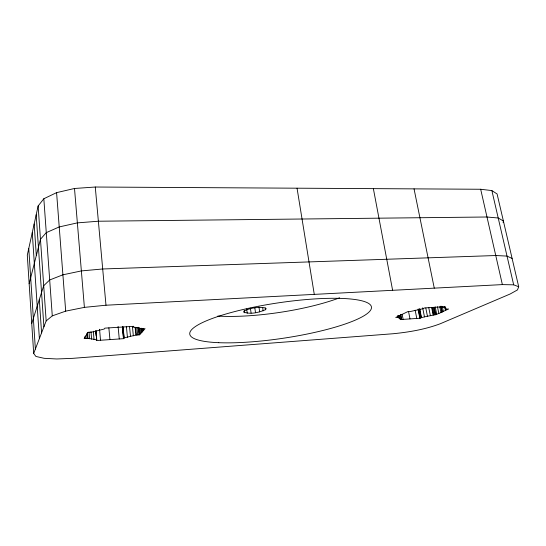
<?xml version="1.0" encoding="UTF-8"?>
<svg xmlns="http://www.w3.org/2000/svg" width="546" height="546" viewBox="0 0 546 546"><rect width="100%" height="100%" fill="white"/><g stroke="black" fill="none" stroke-linecap="round" stroke-linejoin="round"><path stroke-width="0.82" d="M503.084 222.434L503.385 220.98L498.211 218.011L486.991 217.001L98.369 221.226L77.368 222.877L59.221 226.931L46.273 232.651L40.459 239.271L29.156 283.736M38.131 205.978L27.3 255.132L33.688 353.439L35.9 356.442L44.103 358.312L56.757 358.975L72.591 358.347L393.065 333.743C409.104 332.152 425.17 329.422 440.308 323.737L510.121 294.007L517.471 289.926L518.7 286.739L497.092 193.96L491.871 190.581L480.678 189.257L95.27 187.025L74.502 188.479L56.586 192.642L43.83 198.744L38.131 205.978L46.164 320.925L33.688 353.439M31.736 323.457L43.7 285.715L49.686 279.975L62.899 274.809L81.368 270.918L102.703 268.98L495.754 255.528L507.022 256.094L512.114 258.463M265.479 309.712L266.175 308.647L265.151 307.869C258.108 306.818 250.505 307.821 244.096 310.967L243.516 312.019C250.389 314.714 258.838 312.524 265.479 309.712L265.24 308.033M96.758 339.776L96.219 340.554L123.478 338.677L124.133 337.899L135.886 335.06L139.496 334.814L145.065 328.651C140.943 329.559 137.23 327.034 133.081 327.184L133.811 326.31L104.859 328.139L104.245 329.02L91.953 332.084L88.036 332.343L84.152 338.554L87.961 338.302L96.758 339.776L95.973 330.671M46.164 320.925L52.279 315.868L65.691 311.138L84.398 307.371L105.985 305.221L502.368 284.596L513.67 284.828L518.7 286.739M400.778 314.673L401.576 318.857L400.013 319.601L419.84 318.229C427.02 315.527 435.176 315.929 441.926 312.019L448.648 308.995L445.98 309.173L445.638 307.521M401.576 318.857L399.256 318.25L398.45 317.301L395.707 317.492L407.766 311.643L410.565 311.466L422.836 308.749L424.563 307.93L445.215 306.627L443.434 307.439L445.516 308.135L445.98 309.173M491.871 190.581L513.67 284.828M480.678 189.257L502.368 284.596M444.963 307.971L445.468 310.428M442.301 306.511L443.304 311.397M441.059 306.19L442.226 311.882M440.936 306.251L442.096 311.943M440.765 306.326L441.926 312.019M439.796 306.77L440.956 312.455M414.039 188.868L434.268 288.138M437.469 306.736L438.827 313.404M435.21 306.879L436.725 314.353M434.261 307.316L435.769 314.783M433.852 307.343L435.36 314.81M432.951 307.398L434.459 314.871M432.05 307.459L433.558 314.933M431.64 307.487L433.149 314.96M428.706 307.378L430.364 315.663M425.812 308.053L427.463 316.332M422.679 307.842L424.481 316.939M419.662 308.401L421.457 317.492M419.574 309.343L421.205 317.608M419.021 309.609L420.645 317.861M418.304 309.05L420.092 318.113M418.059 309.166L419.84 318.229M415.158 310.189L416.775 318.441M408.538 311.452L409.985 318.912M402.184 314.387L403.139 319.383M400.532 314.789L401.33 318.973M399.617 315.349L400.232 318.598M398.792 315.806L399.256 318.25M398.348 316.182L398.655 317.82M398.136 315.663L398.45 317.301M397.713 315.69L398.02 317.335M373.368 188.636L392.622 290.308M297.044 188.193L314.278 294.383M262.653 307.514L263.138 310.858M258.947 306.879L259.657 311.875M254.798 307.678L255.501 312.674M250.402 308.135L251.099 313.138M246.683 308.988L247.263 313.165M244.308 310.258L244.656 312.776M143.509 328.501L143.68 330.18M142.486 328.712L142.745 331.217M141.94 328.405L142.226 331.791M141.81 328.549L142.151 331.872M141.305 328.194L141.728 332.343M140.295 328.269L140.813 333.353M139.223 327.614L139.906 334.364M138.814 328.078L139.496 334.814M138.165 327.272L138.93 334.855M136.93 327.354L137.694 334.937M135.695 327.429L136.452 335.019M135.128 327.47L135.886 335.06M132.432 326.583L133.347 335.838M129.525 326.494L130.514 336.582M126.372 326.358L127.43 337.264M123.089 326.993L124.133 337.899M122.986 327.122L124.031 338.022M122.686 326.569L123.806 338.288M122.461 326.849L123.58 338.554M122.359 326.979L123.478 338.677M118.086 326.406L119.267 338.964M108.866 327.832L109.937 339.612M95.27 187.025L105.985 305.221M99.556 329.272L100.525 340.26M95.891 330.801L96.676 339.899M95.83 332.528L96.123 335.92M96.342 338.465L96.485 340.165M93.318 331.245L94.028 339.551M90.991 331.729L91.626 339.23M89.032 332.111L89.592 338.813M87.462 332.412L87.961 338.302M86.944 333.292L87.367 338.343M74.502 188.479L84.398 307.371M85.852 335.906L86.056 338.431M84.61 336.834L84.753 338.513M56.586 192.642L65.691 311.138M43.83 198.744L52.279 315.868M36.186 214.803L43.912 326.795M34.166 223.969L36.316 255.562M39.312 299.57L41.578 332.869M32.262 232.61L39.387 338.588M28.767 248.478L35.367 349.058M339.667 297.795A90.943 21.014 -8.5 0 1 217.799 316.079M218.748 342.69A91.844 17.868 -8.5 0 0 369.185 311.882A91.844 17.868 -8.5 0 0 253.883 307.152A91.844 17.868 -8.5 0 0 218.748 342.69"/></g></svg>
